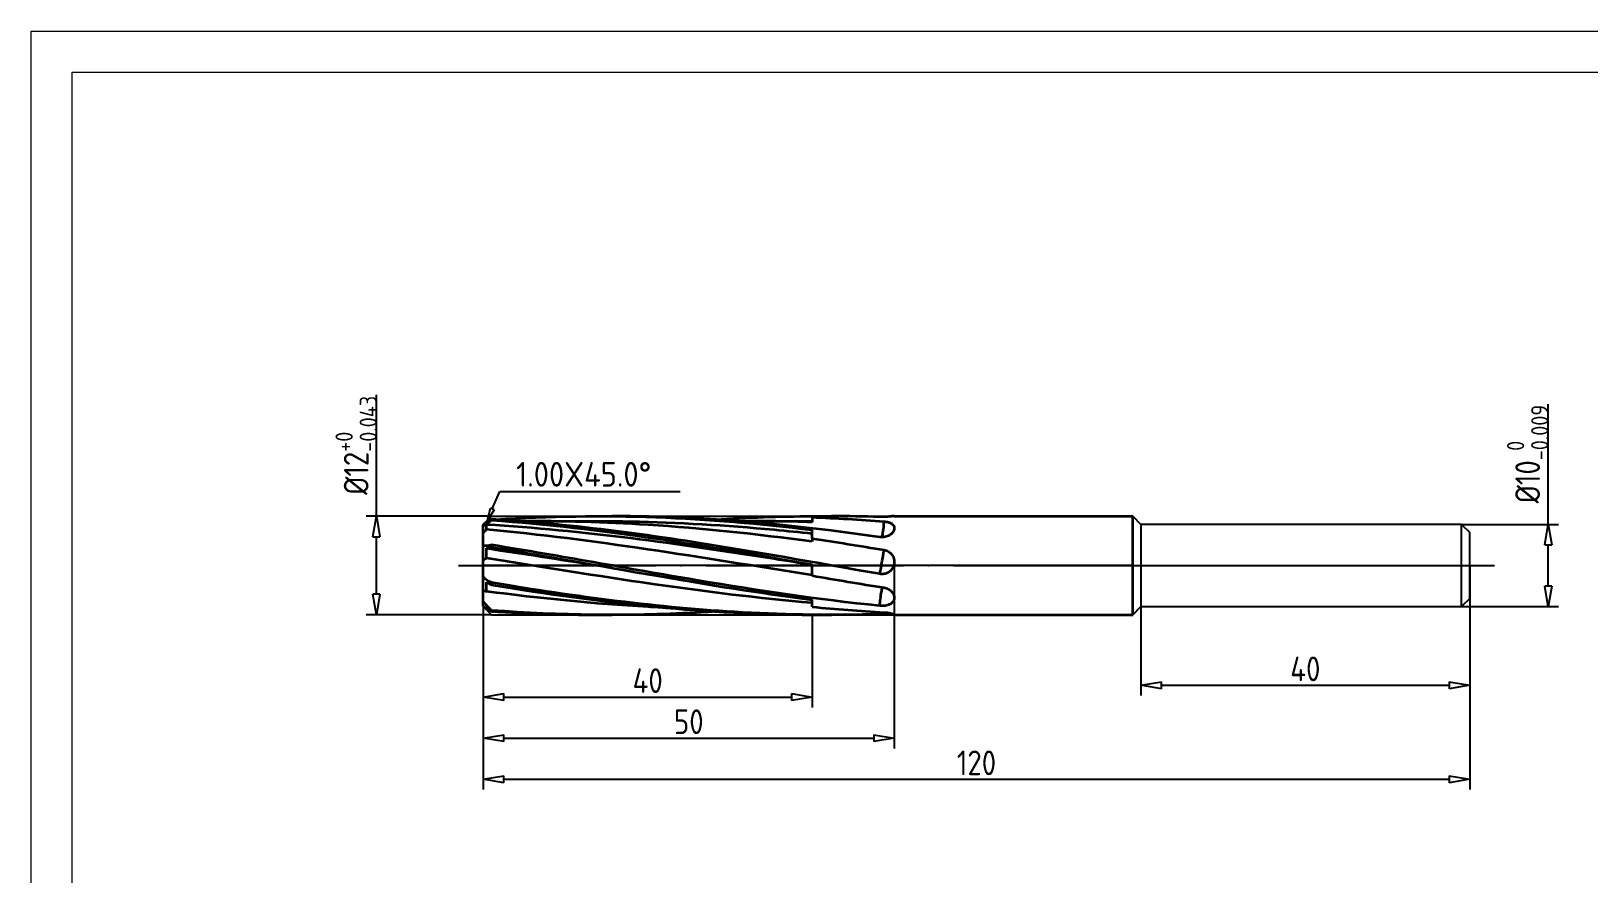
# Model space of a CAD drawing. Header units: millimetres. Extents: x 2670 to 2967, y 1190 to 1400.
# Drawn here: x 2675 to 2864.5, y 1292.5 to 1395 of the extents above; entities that cross this region are included whole.
import ezdxf
from ezdxf import colors
from ezdxf.entities.mleader import LeaderData, LeaderLine
from ezdxf.enums import TextEntityAlignment as Align
from ezdxf.math import Vec2, Vec3

# ---------------------------------------------------------------- set-up
doc = ezdxf.new("R2010")
doc.units = ezdxf.units.MM
doc.linetypes.add('ACAD_ISO04W100', pattern=[30, 24, -3, 0, -3])
for name, color, linetype in [('中心线', 2, 'ACAD_ISO04W100'), ('尺寸线', 3, 'Continuous'), ('标注', 7, 'Continuous'), ('轮廓', 4, 'Continuous')]:
    doc.layers.add(name, color=color, linetype=linetype)
doc.layers.add('图框', color=7, linetype='Continuous', lineweight=35)
doc.styles.add('ZQisocp', font='geniso.shx', dxfattribs={"height": 3})
doc.styles.add('工程字', font='gbenor.shx', dxfattribs={"bigfont": 'gbcbig.shx'})
doc.styles.add('样式 1', font='simsunb.ttf')
doc.dimstyles.new('ZQH', dxfattribs={"dimtxt": 3, "dimasz": 2.5, "dimexe": 1.25, "dimexo": 0, "dimgap": 0.5, "dimtad": 1, "dimdec": 3, "dimdsep": 46, "dimtxsty": '工程字', "dimblk": 'CLOSEDBLANK', "dimcen": -0.8, "dimclrd": 3, "dimclre": 3, "dimclrt": 3, "dimadec": 1, "dimazin": 2, "dimtfac": 1, "dimtdec": 3, "dimtofl": 0, "dimtmove": 0, "dimatfit": 3, "dimldrblk": 'CLOSEDBLANK', "dimfxl": 1, "dimtolj": 1, "dimtzin": 0, "dimarcsym": 0})

# ---------------------------------------------------------------- blocks, each defined once
blk = doc.blocks.new('TYFrame_XT')
at = {"layer": '图框', "lineweight": 9}
for p, q in [((5, 5), (5, 205)), ((5, 205), (292, 205)), ((10, 10), (10, 200)), ((10, 200), (287, 200))]:
    blk.add_line(p, q, dxfattribs=at)
at = {"layer": '图框', "style": '样式 1'}
for tag, p in [('设计', (186.18, 37.5)), ('冷却', (222.23, 37.52)), ('涂层', (224.34, 31.44)), ('刀具名称', (254.7, 31.77)), ('审核', (186.14, 29.88)), ('厚度', (224.33, 27.78)), ('刀具材料', (222.45, 21.55)), ('规格型号', (265.45, 21.22)), ('日期', (186.42, 13.79)), ('被加工材料', (222.74, 13.91)), ('客户名称', (265.45, 13.31))]:
    blk.add_attdef(tag, text='', height=1.73, dxfattribs=at).set_placement(p, align=Align.MIDDLE_CENTER)
blk = doc.blocks.new('_ClosedBlank')
at = {"color": 0, "linetype": 'ByBlock', "lineweight": -2}
for p, q in [((-1, 0.167), (0, 0)), ((-1, 0.167), (-1, -0.167)), ((0, 0), (-1, -0.167))]:
    blk.add_line(p, q, dxfattribs=at)
blk = doc.blocks.new('*D9')
at = {"layer": 'Defpoints', "color": 0, "transparency": 16777216}
for p in [(2849, 1335), (2849, 1325), (2859.56, 1325)]:
    blk.add_point(p, dxfattribs=at)
at = {"layer": '尺寸线', "color": 3, "lineweight": -2, "transparency": 16777216}
for p, q in [((2859.56, 1335), (2859.56, 1349.63)), ((2849, 1335), (2860.81, 1335)), ((2859.56, 1327.5), (2859.56, 1332.5)), ((2849, 1325), (2860.81, 1325))]:
    blk.add_line(p, q, dxfattribs=at)
at = {"layer": '尺寸线', "color": 3, "lineweight": -2, "transparency": 16777216, "xscale": 2.5, "yscale": 2.5, "zscale": 2.5}
for p, rotation in [((2859.56, 1335), 90), ((2859.56, 1325), 270)]:
    blk.add_blockref('_ClosedBlank', p, dxfattribs=dict(at, rotation=rotation))
at = {"layer": '尺寸线', "color": 3, "transparency": 16777216, "insert": (2857.05, 1343.56), "char_height": 3, "attachment_point": 5, "rotation": 90, "style": '工程字'}
blk.add_mtext('\\A1;%%C10{\\H0.7x;\\S 0^ -0.009;}', dxfattribs=at)
blk = doc.blocks.new('*D10')
at = {"layer": 'Defpoints', "color": 0, "transparency": 16777216}
for p in [(2810, 1325), (2850, 1326), (2850, 1315.43)]:
    blk.add_point(p, dxfattribs=at)
at = {"layer": '尺寸线', "color": 3, "lineweight": -2, "transparency": 16777216}
for p, q in [((2810, 1325), (2810, 1314.18)), ((2850, 1326), (2850, 1314.18)), ((2812.5, 1315.43), (2847.5, 1315.43))]:
    blk.add_line(p, q, dxfattribs=at)
at = {"layer": '尺寸线', "color": 3, "lineweight": -2, "transparency": 16777216, "xscale": 2.5, "yscale": 2.5, "zscale": 2.5, "rotation": 180}
blk.add_blockref('_ClosedBlank', (2810, 1315.43), dxfattribs=at)
at = {"layer": '尺寸线', "color": 3, "lineweight": -2, "transparency": 16777216, "xscale": 2.5, "yscale": 2.5, "zscale": 2.5}
blk.add_blockref('_ClosedBlank', (2850, 1315.43), dxfattribs=at)
at = {"layer": '尺寸线', "color": 3, "transparency": 16777216, "insert": (2830, 1317.43), "char_height": 3, "attachment_point": 5, "style": '工程字'}
blk.add_mtext('\\A1;40', dxfattribs=at)
blk = doc.blocks.new('*D5')
at = {"layer": 'Defpoints', "color": 0, "transparency": 16777216}
for p in [(2730, 1324), (2770, 1324), (2770, 1314)]:
    blk.add_point(p, dxfattribs=at)
at = {"layer": '标注', "color": 3, "lineweight": -2, "transparency": 16777216}
for p, q in [((2730, 1324), (2730, 1312.75)), ((2770, 1324), (2770, 1312.75)), ((2732.5, 1314), (2767.5, 1314))]:
    blk.add_line(p, q, dxfattribs=at)
at = {"layer": '标注', "color": 3, "lineweight": -2, "transparency": 16777216, "xscale": 2.5, "yscale": 2.5, "zscale": 2.5, "rotation": 180}
blk.add_blockref('_ClosedBlank', (2730, 1314), dxfattribs=at)
at = {"layer": '标注', "color": 3, "lineweight": -2, "transparency": 16777216, "xscale": 2.5, "yscale": 2.5, "zscale": 2.5}
blk.add_blockref('_ClosedBlank', (2770, 1314), dxfattribs=at)
at = {"layer": '标注', "color": 3, "transparency": 16777216, "insert": (2750, 1316), "char_height": 3, "attachment_point": 5, "style": '工程字'}
blk.add_mtext('\\A1;40', dxfattribs=at)
blk = doc.blocks.new('*D6')
at = {"layer": 'Defpoints', "color": 0, "transparency": 16777216}
for p in [(2730, 1330), (2780, 1330), (2780, 1309)]:
    blk.add_point(p, dxfattribs=at)
at = {"layer": '标注', "color": 3, "lineweight": -2, "transparency": 16777216}
for p, q in [((2730, 1330), (2730, 1307.75)), ((2780, 1330), (2780, 1307.75)), ((2732.5, 1309), (2777.5, 1309))]:
    blk.add_line(p, q, dxfattribs=at)
at = {"layer": '标注', "color": 3, "lineweight": -2, "transparency": 16777216, "xscale": 2.5, "yscale": 2.5, "zscale": 2.5, "rotation": 180}
blk.add_blockref('_ClosedBlank', (2730, 1309), dxfattribs=at)
at = {"layer": '标注', "color": 3, "lineweight": -2, "transparency": 16777216, "xscale": 2.5, "yscale": 2.5, "zscale": 2.5}
blk.add_blockref('_ClosedBlank', (2780, 1309), dxfattribs=at)
at = {"layer": '标注', "color": 3, "transparency": 16777216, "insert": (2755, 1311), "char_height": 3, "attachment_point": 5, "style": '工程字'}
blk.add_mtext('\\A1;50', dxfattribs=at)
blk = doc.blocks.new('*D7')
at = {"layer": 'Defpoints', "color": 0, "transparency": 16777216}
for p in [(2730, 1330), (2850, 1330), (2850, 1304)]:
    blk.add_point(p, dxfattribs=at)
at = {"layer": '标注', "color": 3, "lineweight": -2, "transparency": 16777216}
for p, q in [((2730, 1330), (2730, 1302.75)), ((2850, 1330), (2850, 1302.75)), ((2732.5, 1304), (2847.5, 1304))]:
    blk.add_line(p, q, dxfattribs=at)
at = {"layer": '标注', "color": 3, "lineweight": -2, "transparency": 16777216, "xscale": 2.5, "yscale": 2.5, "zscale": 2.5, "rotation": 180}
blk.add_blockref('_ClosedBlank', (2730, 1304), dxfattribs=at)
at = {"layer": '标注', "color": 3, "lineweight": -2, "transparency": 16777216, "xscale": 2.5, "yscale": 2.5, "zscale": 2.5}
blk.add_blockref('_ClosedBlank', (2850, 1304), dxfattribs=at)
at = {"layer": '标注', "color": 3, "transparency": 16777216, "insert": (2790, 1306), "char_height": 3, "attachment_point": 5, "style": '工程字'}
blk.add_mtext('\\A1;120', dxfattribs=at)
blk = doc.blocks.new('*D8')
at = {"layer": 'Defpoints', "color": 0, "transparency": 16777216}
for p in [(2731, 1336), (2717, 1324), (2731, 1324)]:
    blk.add_point(p, dxfattribs=at)
at = {"layer": '标注', "color": 3, "lineweight": -2, "transparency": 16777216}
for p, q in [((2717, 1336), (2717, 1350.75)), ((2731, 1336), (2715.75, 1336)), ((2717, 1326.5), (2717, 1333.5)), ((2731, 1324), (2715.75, 1324))]:
    blk.add_line(p, q, dxfattribs=at)
at = {"layer": '标注', "color": 3, "lineweight": -2, "transparency": 16777216, "xscale": 2.5, "yscale": 2.5, "zscale": 2.5}
for p, rotation in [((2717, 1336), 90), ((2717, 1324), 270)]:
    blk.add_blockref('_ClosedBlank', p, dxfattribs=dict(at, rotation=rotation))
at = {"layer": '标注', "color": 3, "transparency": 16777216, "insert": (2714.54, 1344.62), "char_height": 3, "attachment_point": 5, "rotation": 90, "style": '工程字'}
blk.add_mtext('\\A1;%%C12{\\H0.7x;\\S+0^ -0.043;}', dxfattribs=at)

msp = doc.modelspace()

# ---------------------------------------------------------------- linework, layer by layer
at = {"color": 2}
msp.add_lwpolyline([(2730, 1330), (2730, 1335), (2731, 1336), (2809, 1336), (2809, 1330)], close=True, dxfattribs=at)
at = {"color": 2, "extrusion": (0, -1.22465e-16, -1)}
msp.add_lwpolyline([(-2730, 1330), (-2730, 1325), (-2731, 1324), (-2809, 1324), (-2809, 1330)], close=True, dxfattribs=at)
at = {"layer": '中心线'}
for p, q in [((2727, 1330), (2853, 1330)), ((2807.9414, 1330), (2851.7423, 1330))]:
    msp.add_line(p, q, dxfattribs=at)
at = {"layer": '轮廓', "lineweight": 35}
for p, q in [((2743.9939, 1336), (2745.6658, 1336)), ((2770, 1335.8729), (2770, 1336)), ((2770, 1336), (2772.391, 1336)), ((2779.931, 1336), (2809, 1336)), ((2809, 1324), (2809, 1336)), ((2730, 1333.9839), (2730, 1334.8085)), ((2731, 1335.5181), (2731, 1335.6271)), ((2735.9519, 1335.4), (2743.9939, 1335.4)), ((2762.6772, 1335.4), (2770, 1335.4)), ((2770, 1333.2843), (2770, 1334.3313)), ((2730, 1330.6807), (2730, 1332.4312)), ((2731, 1332.2359), (2731, 1332.5067)), ((2730, 1326.9787), (2730, 1328.6296)), ((2770, 1328.7717), (2770, 1330.1268)), ((2731, 1327.644), (2731, 1327.9178)), ((2730, 1325.0466), (2730, 1325.6309)), ((2731, 1324.4322), (2731, 1324.5487)), ((2770, 1324.9787), (2770, 1325.848)), ((2743.9939, 1324), (2745.6658, 1324)), ((2770, 1324), (2770, 1324.0013)), ((2770, 1324), (2772.391, 1324)), ((2779.931, 1324), (2809, 1324))]:
    msp.add_line(p, q, dxfattribs=at)
at = {"layer": '轮廓'}
for p, q in [((2809, 1336), (2810, 1335)), ((2810, 1335), (2810, 1325)), ((2849, 1335), (2810, 1335)), ((2849, 1335), (2850, 1334)), ((2849, 1325), (2849, 1335)), ((2850, 1326), (2850, 1334)), ((2809, 1324), (2810, 1325)), ((2810, 1325), (2849, 1325)), ((2850, 1326), (2849, 1325))]:
    msp.add_line(p, q, dxfattribs=at)
at = {"layer": '轮廓', "lineweight": 35}
for points, knots in [([(2731.4672, 1335.598), (2738.0192, 1336.0137), (2744.4412, 1336.1097), (2757.3738, 1335.6435), (2763.6256, 1335.1091), (2770, 1334.3313)], [0.47521663, 0.47521663, 0.47521663, 0.47521663, 20.45354218, 20.45354218, 39.87163928, 39.87163928, 39.87163928, 39.87163928]), ([(2778.2415, 1333.4542), (2770.2896, 1334.6007), (2762.5723, 1335.4287), (2751.6104, 1335.9315), (2748.634, 1336), (2745.6658, 1335.9999)], [0, 0, 0, 0, 24.22348565, 24.22348565, 33.3928351, 33.3928351, 33.3928351, 33.3928351]), ([(2779.931, 1336), (2779.897, 1336), (2779.8512, 1335.997), (2779.7608, 1335.9891), (2779.7135, 1335.9845), (2779.6075, 1335.9736), (2779.5488, 1335.9675), (2779.362, 1335.9489), (2779.2024, 1335.9343), (2778.8578, 1335.9135), (2778.6727, 1335.9076), (2778.5, 1335.9076), (2778.4158, 1335.9076), (2778.3286, 1335.9089), (2778.2415, 1335.9115)], [7.15352556, 7.15352556, 7.15352556, 7.15352556, 7.46678575, 7.46678575, 7.69673215, 7.69673215, 7.92667855, 7.92667855, 8.44481998, 8.44481998, 8.96296141, 8.96296141, 8.96296141, 9.21555104, 9.21555104, 9.21555104, 9.21555104]), ([(2731, 1335.6271), (2730.7101, 1335.3605), (2730.4219, 1335.1243), (2730.1145, 1334.8921), (2730.0557, 1334.8487), (2730, 1334.8085)], [2.9722867, 2.9722867, 2.9722867, 2.9722867, 4.1732707, 4.1732707, 4.47265323, 4.47265323, 4.47265323, 4.47265323]), ([(2730, 1334.9534), (2730.0759, 1335.0226), (2730.1581, 1335.0986), (2730.2956, 1335.2283), (2730.3473, 1335.2775), (2730.4, 1335.3283)], [7.437985934, 7.437985934, 7.437985934, 7.437985934, 7.825216224, 7.825216224, 8.04837304, 8.04837304, 8.04837304, 8.04837304]), ([(2730, 1333.9839), (2730.0908, 1334.0883), (2730.191, 1334.1924), (2730.3316, 1334.3257), (2730.3656, 1334.357), (2730.4, 1334.3879)], [10.91954671, 10.91954671, 10.91954671, 10.91954671, 11.436945998, 11.436945998, 11.598114967, 11.598114967, 11.598114967, 11.598114967]), ([(2730.4, 1335.0029), (2730.6, 1335.1762), (2730.7998, 1335.3478), (2730.9996, 1335.5178), (2730.9998, 1335.5179), (2731, 1335.5181)], [0, 0, 0, 0, 0.85371766, 0.85371766, 0.854486556, 0.854486556, 0.854486556, 0.854486556]), ([(2730.4, 1334.3879), (2730.4, 1334.5012), (2730.4, 1334.6059), (2730.4, 1334.8153), (2730.4, 1334.9159), (2730.4, 1335.0029)], [0.10991005, 0.10991005, 0.10991005, 0.10991005, 0.69329272, 0.69329272, 1.38658544, 1.38658544, 1.38658544, 1.38658544]), ([(2730.4, 1335.0029), (2736.2316, 1334.6545), (2742.0632, 1334.0815), (2747.8947, 1333.3565), (2753.7263, 1332.6316), (2759.5579, 1331.7564), (2765.3895, 1330.8423), (2766.9263, 1330.6014), (2768.4632, 1330.3579), (2770, 1330.1141)], [0.01175516, 0.01175516, 0.01175516, 0.01175516, 0.52588851, 0.52588851, 0.52588851, 1.04002187, 1.04002187, 1.04002187, 1.17551599, 1.17551599, 1.17551599, 1.17551599]), ([(2770, 1328.8469), (2763.286, 1329.8878), (2756.7147, 1330.9731), (2743.4196, 1332.9382), (2736.9757, 1333.7797), (2730.4, 1334.3879)], [-40.78834528, -40.78834528, -40.78834528, -40.78834528, -20.39417264, -20.39417264, -0.40381463, -0.40381463, -0.40381463, -0.40381463]), ([(2778.2415, 1328.9735), (2770.2897, 1330.3549), (2762.5725, 1331.7777), (2749.6001, 1333.7602), (2744.64, 1334.4203), (2736.7425, 1335.2154), (2733.877, 1335.4511), (2731, 1335.6271)], [0, 0, 0, 0, 24.22320116, 24.22320116, 39.51731527, 39.51731527, 48.28140816, 48.28140816, 48.28140816, 48.28140816]), ([(2731, 1335.5181), (2737.7141, 1335.0532), (2744.2854, 1334.2763), (2757.3738, 1332.3453), (2763.6256, 1331.2505), (2770, 1330.1268)], [0.00055266, 0.00055266, 0.00055266, 0.00055266, 20.45354218, 20.45354218, 39.87163928, 39.87163928, 39.87163928, 39.87163928]), ([(2770, 1332.9149), (2763.2857, 1333.8118), (2756.7143, 1334.5188), (2744.7462, 1335.2808), (2739.5799, 1335.4327), (2734.3642, 1335.3941)], [-40.78973301, -40.78973301, -40.78973301, -40.78973301, -20.39486651, -20.39486651, -4.43637508, -4.43637508, -4.43637508, -4.43637508]), ([(2743.9939, 1335.3995), (2745.2942, 1335.3998), (2746.5945, 1335.3882), (2747.8947, 1335.3646), (2753.7263, 1335.2587), (2759.5579, 1334.9116), (2765.3895, 1334.3673), (2766.9263, 1334.2238), (2768.4632, 1334.067), (2770, 1333.8982)], [0.411251253, 0.411251253, 0.411251253, 0.411251253, 0.525888513, 0.525888513, 0.525888513, 1.040021866, 1.040021866, 1.040021866, 1.175515985, 1.175515985, 1.175515985, 1.175515985]), ([(2770, 1335.8729), (2770, 1335.7655), (2770, 1335.6542), (2770, 1335.4528), (2770, 1335.3639), (2770, 1335.2754)], [-0.683217882, -0.683217882, -0.683217882, -0.683217882, -0.342456219, -0.342456219, -0.07602794, -0.07602794, -0.07602794, -0.07602794]), ([(2778.7585, 1335.3668), (2778.8502, 1335.3596), (2778.9418, 1335.3483), (2779.2024, 1335.3029), (2779.362, 1335.2564), (2779.5488, 1335.1739), (2779.6075, 1335.1433), (2779.7135, 1335.0752), (2779.7608, 1335.0378), (2779.861, 1334.9417), (2779.9141, 1334.8701), (2779.9836, 1334.714), (2780, 1334.6294), (2780, 1334.4675), (2779.9836, 1334.3765), (2779.9141, 1334.195), (2779.861, 1334.1045), (2779.7608, 1333.9755), (2779.7135, 1333.9231), (2779.6075, 1333.8239), (2779.5488, 1333.7772), (2779.362, 1333.6479), (2779.2024, 1333.5683), (2778.8578, 1333.4621), (2778.6727, 1333.4357), (2778.5, 1333.4357), (2778.4158, 1333.4357), (2778.3286, 1333.4417), (2778.2415, 1333.4542)], [4.73407033, 4.73407033, 4.73407033, 4.73407033, 4.99962213, 4.99962213, 5.51776356, 5.51776356, 5.74770996, 5.74770996, 5.97765635, 5.97765635, 6.3499387, 6.3499387, 6.72222105, 6.72222105, 7.0945034, 7.0945034, 7.46678575, 7.46678575, 7.69673215, 7.69673215, 7.92667855, 7.92667855, 8.44481998, 8.44481998, 8.96296141, 8.96296141, 8.96296141, 9.21555104, 9.21555104, 9.21555104, 9.21555104]), ([(2778.5065, 1333.4361), (2778.5342, 1333.5416), (2778.5877, 1333.7819), (2778.6819, 1334.3519), (2778.7408, 1334.9234), (2778.7564, 1335.2806), (2778.7585, 1335.3668)], [2.37349731, 2.37349731, 2.37349731, 2.37349731, 2.6927937, 2.991993, 3.5903916, 3.79775101, 3.79775101, 3.79775101, 3.79775101]), ([(2730, 1332.4312), (2730, 1332.4506), (2730, 1332.4949), (2730, 1332.6467), (2730, 1332.7659), (2730, 1333.0603), (2730, 1333.2334), (2730, 1333.6017), (2730, 1333.7923), (2730, 1333.9839)], [0.69283603, 0.69283603, 0.69283603, 0.69283603, 1.17163826, 1.17163826, 1.77143622, 1.77143622, 2.37501716, 2.37501716, 2.95020089, 2.95020089, 2.95020089, 2.95020089]), ([(2731, 1332.5067), (2730.9782, 1332.4986), (2730.9564, 1332.4909), (2730.64, 1332.3856), (2730.349, 1332.3629), (2730.0696, 1332.4135), (2730.0342, 1332.4216), (2730, 1332.4312)], [5.85462553, 5.85462553, 5.85462553, 5.85462553, 5.95843307, 5.95843307, 7.36402124, 7.36402124, 7.57412166, 7.57412166, 7.57412166, 7.57412166]), ([(2778.2415, 1325.0941), (2770.7098, 1325.8586), (2763.3783, 1326.9625), (2747.4736, 1329.6423), (2739.3731, 1331.1653), (2731, 1332.5067)], [0, 0, 0, 0, 22.94341301, 22.94341301, 48.45014383, 48.45014383, 48.45014383, 48.45014383]), ([(2731, 1332.2359), (2737.7141, 1331.1373), (2744.2854, 1329.9323), (2757.3738, 1327.6732), (2763.6256, 1326.6593), (2770, 1325.848)], [0.00055266, 0.00055266, 0.00055266, 0.00055266, 20.45354218, 20.45354218, 39.87163928, 39.87163928, 39.87163928, 39.87163928]), ([(2770, 1333.2843), (2770, 1333.2267), (2770, 1333.1537), (2770, 1333.0201), (2770, 1332.9692), (2770, 1332.9149)], [-0.788309912, -0.788309912, -0.788309912, -0.788309912, -0.395407743, -0.395407743, -0.180886609, -0.180886609, -0.180886609, -0.180886609]), ([(2730, 1330.6807), (2730.01, 1330.6878), (2730.02, 1330.6948), (2730.1426, 1330.7773), (2730.2674, 1330.8368), (2730.4, 1330.8772)], [11.901397187, 11.901397187, 11.901397187, 11.901397187, 11.953920499, 11.953920499, 12.540412285, 12.540412285, 12.540412285, 12.540412285]), ([(2730, 1328.6296), (2730, 1328.6925), (2730, 1328.7593), (2730, 1329.0034), (2730, 1329.1947), (2730, 1329.592), (2730, 1329.7946), (2730, 1330.1404), (2730, 1330.2852), (2730, 1330.5131), (2730, 1330.6015), (2730, 1330.6807)], [0.34626441, 0.34626441, 0.34626441, 0.34626441, 0.58649325, 0.58649325, 1.18302349, 1.18302349, 1.78606514, 1.78606514, 2.25949889, 2.25949889, 2.60268064, 2.60268064, 2.60268064, 2.60268064]), ([(2730.4, 1330.8772), (2730.4, 1331.069), (2730.4, 1331.259), (2730.4, 1331.669), (2730.4, 1331.8875), (2730.4, 1332.1004)], [0.10991005, 0.10991005, 0.10991005, 0.10991005, 0.69329272, 0.69329272, 1.38658544, 1.38658544, 1.38658544, 1.38658544]), ([(2770, 1325.4543), (2763.4999, 1326.0111), (2757.1295, 1326.8053), (2743.8342, 1328.7219), (2737.1896, 1329.814), (2730.4, 1330.8772)], [-40.77552982, -40.77552982, -40.77552982, -40.77552982, -21.03111804, -21.03111804, -0.39045475, -0.39045475, -0.39045475, -0.39045475]), ([(2778.2415, 1328.9735), (2778.2425, 1328.9758), (2778.2485, 1328.9948), (2778.2805, 1329.1406), (2778.36, 1329.5583), (2778.4857, 1330.2525), (2778.6064, 1330.9429), (2778.7106, 1331.568), (2778.7492, 1331.821), (2778.7575, 1331.8879), (2778.7585, 1331.8979)], [1.69238189, 1.69238189, 1.69238189, 1.69238189, 1.7951958, 2.0943951, 2.6927937, 2.991993, 3.5903916, 4.03919055, 4.48798951, 4.59080342, 4.59080342, 4.59080342, 4.59080342]), ([(2778.7585, 1331.8979), (2778.8502, 1331.8825), (2778.9418, 1331.8587), (2779.2024, 1331.7642), (2779.362, 1331.6695), (2779.5488, 1331.5099), (2779.6075, 1331.4516), (2779.7135, 1331.3253), (2779.7608, 1331.2573), (2779.861, 1331.0868), (2779.9141, 1330.9639), (2779.9836, 1330.707), (2780, 1330.573), (2780, 1330.3255), (2779.9836, 1330.191), (2779.9141, 1329.9316), (2779.861, 1329.8067), (2779.7608, 1329.633), (2779.7135, 1329.5636), (2779.6075, 1329.4342), (2779.5488, 1329.3743), (2779.362, 1329.2101), (2779.2024, 1329.1121), (2778.8578, 1328.9826), (2778.6727, 1328.9512), (2778.5, 1328.9512), (2778.4158, 1328.9512), (2778.3286, 1328.9583), (2778.2415, 1328.9735)], [4.73407033, 4.73407033, 4.73407033, 4.73407033, 4.99962213, 4.99962213, 5.51776356, 5.51776356, 5.74770996, 5.74770996, 5.97765635, 5.97765635, 6.3499387, 6.3499387, 6.72222105, 6.72222105, 7.0945034, 7.0945034, 7.46678575, 7.46678575, 7.69673215, 7.69673215, 7.92667855, 7.92667855, 8.44481998, 8.44481998, 8.96296141, 8.96296141, 8.96296141, 9.21555104, 9.21555104, 9.21555104, 9.21555104]), ([(2731, 1327.9178), (2730.8688, 1327.9698), (2730.7374, 1328.0371), (2730.3878, 1328.2557), (2730.1771, 1328.4317), (2730, 1328.6296)], [7.25455517, 7.25455517, 7.25455517, 7.25455517, 7.85458403, 7.85458403, 8.89481777, 8.89481777, 8.89481777, 8.89481777]), ([(2730, 1325.6309), (2730, 1325.7888), (2730, 1325.943), (2730, 1326.2691), (2730, 1326.4324), (2730, 1326.7051), (2730, 1326.8119), (2730, 1326.9429), (2730, 1326.9755), (2730, 1326.9787)], [0.6928361, 0.6928361, 0.6928361, 0.6928361, 1.17163826, 1.17163826, 1.77143622, 1.77143622, 2.37501716, 2.37501716, 2.89447356, 2.89447356, 2.89447356, 2.89447356]), ([(2730.0582, 1326.9688), (2730.1571, 1326.9492), (2730.2655, 1326.9136), (2730.3873, 1326.8584), (2730.3937, 1326.8555), (2730.4, 1326.8526)], [0.679406575, 0.679406575, 0.679406575, 0.679406575, 1.093399171, 1.093399171, 1.116042777, 1.116042777, 1.116042777, 1.116042777]), ([(2730.4, 1326.8526), (2730.4, 1327.0106), (2730.4, 1327.1745), (2730.4, 1327.5451), (2730.4, 1327.7534), (2730.4, 1327.9675)], [0.10991005, 0.10991005, 0.10991005, 0.10991005, 0.69329272, 0.69329272, 1.38658544, 1.38658544, 1.38658544, 1.38658544]), ([(2730.4, 1327.9675), (2730.6, 1327.8628), (2730.7998, 1327.7551), (2730.9996, 1327.6442), (2730.9998, 1327.6441), (2731, 1327.644)], [0, 0, 0, 0, 0.85371766, 0.85371766, 0.854486556, 0.854486556, 0.854486556, 0.854486556]), ([(2752.4989, 1324.8398), (2751.6762, 1324.8783), (2750.8518, 1324.9213), (2743.4362, 1325.3489), (2736.9844, 1326.0035), (2730.4, 1326.8526)], [-22.87921234, -22.87921234, -22.87921234, -22.87921234, -20.3686615, -20.3686615, -0.35381629, -0.35381629, -0.35381629, -0.35381629]), ([(2778.2415, 1324.0885), (2772.6491, 1323.9198), (2767.14, 1323.9931), (2751.1975, 1324.8738), (2741.3502, 1326.2062), (2731, 1327.9178)], [0, 0, 0, 0, 17.03580672, 17.03580672, 48.56544522, 48.56544522, 48.56544522, 48.56544522]), ([(2731, 1327.644), (2737.7141, 1326.5552), (2744.2854, 1325.628), (2757.3738, 1324.3641), (2763.6256, 1324.0251), (2770, 1324.0013)], [0.00055266, 0.00055266, 0.00055266, 0.00055266, 20.45354218, 20.45354218, 39.87163928, 39.87163928, 39.87163928, 39.87163928]), ([(2778.2415, 1325.0941), (2778.2436, 1325.1705), (2778.2534, 1325.3743), (2778.2981, 1325.8906), (2778.3957, 1326.5854), (2778.505, 1327.1042), (2778.5594, 1327.2967), (2778.575, 1327.3461)], [2.48543419, 2.48543419, 2.48543419, 2.48543419, 2.6927937, 2.991993, 3.5903916, 4.03919055, 4.22663608, 4.22663608, 4.22663608, 4.22663608]), ([(2778.7585, 1327.3172), (2778.8502, 1327.3027), (2778.9418, 1327.2803), (2779.2024, 1327.1922), (2779.362, 1327.1046), (2779.5488, 1326.9614), (2779.6075, 1326.9095), (2779.7135, 1326.799), (2779.7608, 1326.7403), (2779.861, 1326.5954), (2779.9141, 1326.493), (2779.9836, 1326.2858), (2780, 1326.181), (2780, 1325.9929), (2779.9836, 1325.8936), (2779.9141, 1325.7083), (2779.861, 1325.6222), (2779.7608, 1325.5055), (2779.7135, 1325.4598), (2779.6075, 1325.3759), (2779.5488, 1325.3379), (2779.362, 1325.235), (2779.2024, 1325.1759), (2778.8578, 1325.0991), (2778.6727, 1325.0811), (2778.5, 1325.0811), (2778.4158, 1325.0811), (2778.3286, 1325.0852), (2778.2415, 1325.0941)], [4.73407033, 4.73407033, 4.73407033, 4.73407033, 4.99962213, 4.99962213, 5.51776356, 5.51776356, 5.74770996, 5.74770996, 5.97765635, 5.97765635, 6.3499387, 6.3499387, 6.72222105, 6.72222105, 7.0945034, 7.0945034, 7.46678575, 7.46678575, 7.69673215, 7.69673215, 7.92667855, 7.92667855, 8.44481998, 8.44481998, 8.96296141, 8.96296141, 8.96296141, 9.21555104, 9.21555104, 9.21555104, 9.21555104]), ([(2731, 1324.5487), (2730.9532, 1324.5922), (2730.9065, 1324.6366), (2730.5621, 1324.9697), (2730.2714, 1325.2843), (2730.0231, 1325.601), (2730.0115, 1325.6159), (2730, 1325.6309)], [6.91047746, 6.91047746, 6.91047746, 6.91047746, 7.07508053, 7.07508053, 8.12975635, 8.12975635, 8.18202268, 8.18202268, 8.18202268, 8.18202268]), ([(2730, 1325.0466), (2730.0119, 1325.0357), (2730.0238, 1325.0248), (2730.1466, 1324.9123), (2730.2694, 1324.7975), (2730.4, 1324.6717)], [1.205620004, 1.205620004, 1.205620004, 1.205620004, 1.258736084, 1.258736084, 1.748954532, 1.748954532, 1.748954532, 1.748954532]), ([(2730.4, 1324.6717), (2730.4, 1324.7033), (2730.4, 1324.7452), (2730.4, 1324.8592), (2730.4, 1324.9353), (2730.4, 1325.0252)], [0.10991005, 0.10991005, 0.10991005, 0.10991005, 0.69329272, 0.69329272, 1.38658544, 1.38658544, 1.38658544, 1.38658544]), ([(2758.1925, 1324.402), (2757.4124, 1324.3525), (2756.6306, 1324.3073), (2747.4736, 1323.8314), (2739.3731, 1323.9319), (2731, 1324.5487)], [20.55529291, 20.55529291, 20.55529291, 20.55529291, 22.94341301, 22.94341301, 48.450157, 48.450157, 48.450157, 48.450157]), ([(2778.7585, 1324.3081), (2778.8502, 1324.303), (2778.9418, 1324.295), (2779.2024, 1324.2649), (2779.362, 1324.2358), (2779.5488, 1324.1929), (2779.6075, 1324.1779), (2779.7135, 1324.1478), (2779.7608, 1324.1328), (2779.861, 1324.0983), (2779.9141, 1324.0765), (2779.9836, 1324.0404), (2780, 1324.0261), (2780, 1324.0076), (2779.9836, 1324.0016), (2779.9141, 1323.999), (2779.861, 1324.0021), (2779.7608, 1324.0109), (2779.7135, 1324.0155), (2779.6075, 1324.0264), (2779.5488, 1324.0325), (2779.362, 1324.0511), (2779.2024, 1324.0657), (2778.8578, 1324.0865), (2778.6727, 1324.0924), (2778.5, 1324.0924), (2778.4158, 1324.0924), (2778.3286, 1324.0911), (2778.2415, 1324.0885)], [4.73407033, 4.73407033, 4.73407033, 4.73407033, 4.99962213, 4.99962213, 5.51776356, 5.51776356, 5.74770996, 5.74770996, 5.97765635, 5.97765635, 6.3499387, 6.3499387, 6.72222105, 6.72222105, 7.0945034, 7.0945034, 7.46678575, 7.46678575, 7.69673215, 7.69673215, 7.92667855, 7.92667855, 8.44481998, 8.44481998, 8.96296141, 8.96296141, 8.96296141, 9.21555104, 9.21555104, 9.21555104, 9.21555104])]:
    msp.add_open_spline(points, degree=3, knots=knots, dxfattribs=at)
for points in [[(2758.1925, 1335.598), (2762.1202, 1335.8472), (2766.0364, 1335.9839), (2770, 1335.9987)], [(2778.2415, 1335.9115), (2776.2794, 1335.9707), (2774.3316, 1336), (2772.391, 1336)], [(2730, 1334.8085), (2730, 1334.853), (2730, 1334.9014), (2730, 1334.9534)], [(2730.6699, 1335.3351), (2730.58, 1335.3329), (2730.49, 1335.3306), (2730.4, 1335.3283)], [(2770, 1335.2754), (2767.0099, 1335.3768), (2764.0481, 1335.416), (2761.0894, 1335.3941)], [(2770, 1335.8729), (2772.9029, 1335.7682), (2775.8145, 1335.5989), (2778.7585, 1335.3668)], [(2730.4, 1332.1004), (2730.6002, 1332.1489), (2730.8002, 1332.1941), (2731, 1332.2359)], [(2770, 1333.2843), (2772.9029, 1332.8559), (2775.8145, 1332.3903), (2778.7585, 1331.8979)], [(2730.4, 1332.1004), (2734.9313, 1331.4379), (2739.4626, 1330.7189), (2743.9939, 1329.9999)], [(2770, 1328.7717), (2772.9029, 1328.2707), (2775.8145, 1327.7815), (2778.7585, 1327.3172)], [(2730, 1326.9787), (2730.019, 1326.9761), (2730.0384, 1326.9728), (2730.0582, 1326.9688)], [(2730.4, 1325.0252), (2730.6002, 1324.8285), (2730.8002, 1324.6308), (2731, 1324.4322)], [(2730.7677, 1324.6626), (2730.6452, 1324.6655), (2730.5226, 1324.6686), (2730.4, 1324.6717)], [(2731, 1324.3729), (2730.8893, 1324.4747), (2730.7785, 1324.5725), (2730.6699, 1324.6649)], [(2770, 1324.9787), (2772.9015, 1324.6987), (2775.8131, 1324.4723), (2778.7585, 1324.3081)], [(2731, 1324.4322), (2735.3655, 1324.1453), (2739.6706, 1324), (2743.9939, 1324)], [(2731.4672, 1324.402), (2731.3115, 1324.3921), (2731.1558, 1324.3824), (2731, 1324.3729)], [(2778.2415, 1324.0885), (2778.2432, 1324.172), (2778.2462, 1324.2553), (2778.2503, 1324.337)]]:
    msp.add_open_spline(points, degree=3, dxfattribs=at)

# ---------------------------------------------------------------- block references
at = {"color": 0}
msp.add_blockref('TYFrame_XT', (2670, 1190), dxfattribs=at)

# ---------------------------------------------------------------- dimensions: what is measured, and where the dimension line sits
at = {"layer": '尺寸线'}
dim = msp.add_linear_dim(base=(2859.5589, 1325), p1=(2849, 1335), p2=(2849, 1325), angle=90, text='%%C<>{\\H0.7x;\\S 0^ -0.009;}', dimstyle='ZQH', dxfattribs=at)
dim.commit()
dim.dimension.update_dxf_attribs({"geometry": '*D9', "text_midpoint": (2859.5589, 1343.5626), "dimtype": 128})
dim = msp.add_linear_dim(base=(2850, 1315.4299), p1=(2810, 1325), p2=(2850, 1326), dimstyle='ZQH', dxfattribs=at)
dim.commit()
dim.dimension.update_dxf_attribs({"geometry": '*D10', "text_midpoint": (2830, 1315.4299), "dimtype": 128})
at = {"layer": '标注'}
dim = msp.add_linear_dim(base=(2717, 1324), p1=(2731, 1336), p2=(2731, 1324), angle=89.999998, text='%%C<>{\\H0.7x;\\S+0^ -0.043;}', dimstyle='ZQH', dxfattribs=at)
dim.commit()
dim.dimension.update_dxf_attribs({"geometry": '*D8', "text_midpoint": (2717, 1344.6237), "dimtype": 128})
for base, p2, picture, middle in [((2780, 1309), (2780, 1330), '*D6', (2755, 1311)), ((2850, 1304), (2850, 1330), '*D7', (2790, 1306))]:
    dim = msp.add_linear_dim(base=base, p1=(2730, 1330), p2=p2, dimstyle='ZQH', dxfattribs=at)
    dim.commit()
    dim.dimension.update_dxf_attribs({"geometry": picture, "text_midpoint": middle})
at = {"layer": '标注', "color": 3}
dim = msp.add_linear_dim(base=(2770, 1314), p1=(2730, 1324), p2=(2770, 1324), dimstyle='ZQH', dxfattribs=at)
dim.commit()
dim.dimension.update_dxf_attribs({"geometry": '*D5', "text_midpoint": (2750, 1316)})

# ---------------------------------------------------------------- leaders
at = {"layer": '标注'}
ml = msp.add_multileader_mtext('Standard', dxfattribs=at)
ml.set_content('1.00X45.0°', color=3, style='ZQisocp')
ml.set_leader_properties(color=3)
ml.set_arrow_properties(name='CLOSEDBLANK')
ml.build(insert=Vec2(0, 0))
ml.multileader.update_dxf_attribs({"has_dogleg": 0, "text_left_attachment_type": 6, "text_right_attachment_type": 6, "dogleg_length": 0, "arrow_head_size": 1.5})
ctx = ml.context
ctx.base_point, ctx.char_height, ctx.arrow_head_size, ctx.plane_origin = Vec3(2732, 1339), 3, 1.5, Vec3(2730, 1330)
ctx.left_attachment, ctx.right_attachment = 6, 6
notes = []
notes.append((ctx, [(0, (1, 1, 0), (2732, 1339), (1, 0), 0, [(0, [(2730.5, 1335.5)], 0, [])])]))
ctx.mtext.insert, ctx.mtext.line_spacing_factor, ctx.mtext.line_spacing_style, ctx.mtext.flow_direction = Vec3(2734, 1342.6), 0.8, 2, 5
for ctx, leaders in notes:
    for number, flags, end, landing, length, lines in leaders:
        leader = LeaderData()
        leader.index, (leader.has_last_leader_line, leader.has_dogleg_vector, leader.attachment_direction) = number, flags
        leader.last_leader_point, leader.dogleg_vector, leader.dogleg_length = Vec3(end), Vec3(landing), length
        for number, points, colour, breaks in lines:
            line = LeaderLine()
            line.index, line.vertices, line.color, line.breaks = number, Vec3.list(points), colors.encode_raw_color(colour), breaks
            leader.lines.append(line)
        ctx.leaders.append(leader)

doc.saveas('drawing.dxf')
